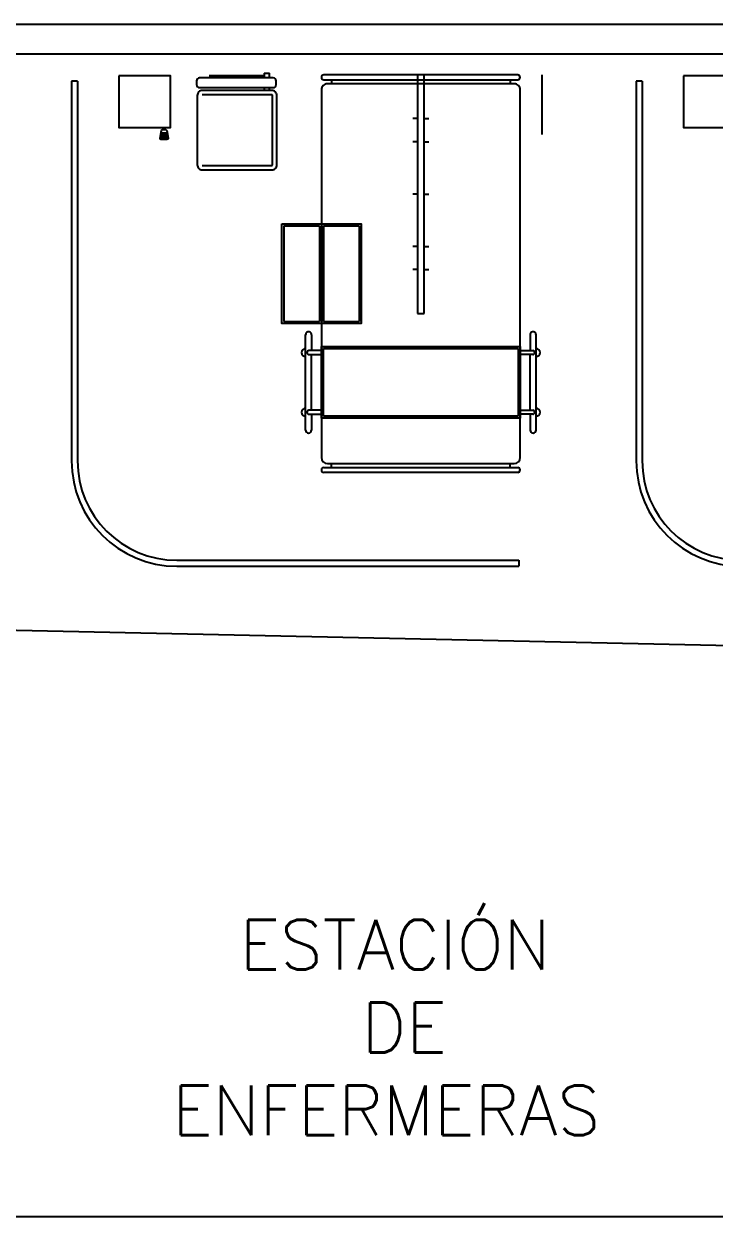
# Model space of a CAD drawing. Header units: metres. Extents: x -39 to 21688, y -24 to 9022.
# Drawn here: x 309.76 to 313.24, y 50.37 to 56.45 of the extents above; entities that cross this region are included whole.
import ezdxf

# ---------------------------------------------------------------- set-up
doc = ezdxf.new("R2010")
doc.units = ezdxf.units.M
doc.header["$MEASUREMENT"] = 0
for name, color, linetype in [('AN-TEXTO', 3, 'Continuous'), ('AR-MOBILIRIO', 1, 'Continuous'), ('AR-MUROS', 6, 'Continuous'), ('AR-VENTANAS', 2, 'Continuous')]:
    doc.layers.add(name, color=color, linetype=linetype)
doc.styles.add('REGULAR-2.5', font='romans.shx', dxfattribs={"height": 2.5})

# ---------------------------------------------------------------- blocks, each defined once
blk = doc.blocks.new('AR-CAMILLA 2')
at = {"layer": 'AR-MOBILIRIO'}
for p, q in [((-0.1098, 0.3187, 0), (-0.4098, 0.3187, 0)), ((1.3773, 0.2874, 0), (0.8973, 0.2874, 0)), ((0.8973, 0.2574, 0), (0.9773, 0.2574, 0)), ((0.9773, 0.2074, 0), (0.9773, 0.2704, 0)), ((0.9973, 0.2704, 0), (0.9973, 0.2074, 0)), ((1.2773, 0.2574, 0), (0.9973, 0.2574, 0)), ((1.2773, 0.2074, 0), (1.2773, 0.2704, 0)), ((1.2973, 0.2704, 0), (1.2973, 0.2074, 0)), ((1.2973, 0.2574, 0), (1.3773, 0.2574, 0)), ((-0.4098, 0.1949, 0), (-0.4098, -0.7801, 0)), ((-0.3848, -0.7801, 0), (-0.3848, 0.1949, 0)), ((1.5152, 0.2074, 0), (-0.3348, 0.2074, 0)), ((0.9573, -0.7926, 0), (0.9573, 0.2074, 0)), ((0.9573, 0.2074, 0), (1.3173, 0.2074, 0)), ((0.9673, -0.7826, 0), (0.9673, 0.1974, 0)), ((0.9673, 0.1974, 0), (1.3073, 0.1974, 0)), ((1.3073, 0.1974, 0), (1.3073, -0.7826, 0)), ((1.3173, 0.2074, 0), (1.3173, -0.7926, 0)), ((1.5652, -0.7801, 0), (1.5652, 0.1949, 0)), ((1.5902, 0.1949, 0), (1.5902, -0.7801, 0)), ((2.032, -1.5202, 0), (2.032, 0.1998, 0)), ((2.032, 0.1998, 0), (2.062, 0.1998, 0)), ((2.062, -1.5202, 0), (2.062, 0.1998, 0)), ((-0.3848, 0.1574, 0), (-0.3648, 0.1574, 0)), ((-0.3648, 0.1774, 0), (-0.3648, -0.7626, 0)), ((1.5452, -0.7626, 0), (1.5452, 0.1774, 0)), ((1.5652, 0.1574, 0), (1.5452, 0.1574, 0)), ((0.7902, -0.2751, 0), (-0.4098, -0.2751, 0)), ((-0.4098, -0.2751, 0), (-0.4098, -0.3101, 0)), ((-0.1895, -0.2751, 0), (-0.1895, -0.2519, 0)), ((-0.0726, -0.2751, 0), (-0.0726, -0.2519, 0)), ((0.1902, -0.2751, 0), (0.1902, -0.2519, 0)), ((0.453, -0.2751, 0), (0.453, -0.2519, 0)), ((0.57, -0.2751, 0), (0.57, -0.2519, 0)), ((0.7902, -0.3101, 0), (0.7902, -0.2751, 0)), ((-0.4098, -0.3101, 0), (0.7902, -0.3101, 0)), ((-0.1895, -0.3101, 0), (-0.1895, -0.3332, 0)), ((-0.0726, -0.3101, 0), (-0.0726, -0.3332, 0)), ((0.1902, -0.3101, 0), (0.1902, -0.3332, 0)), ((0.453, -0.3101, 0), (0.453, -0.3332, 0)), ((0.57, -0.3101, 0), (0.57, -0.3332, 0)), ((0.3502, -0.6026, 0), (0.8302, -0.6026, 0)), ((0.3502, -0.7826, 0), (0.3502, -0.6026, 0)), ((0.8302, -0.7826, 0), (0.8302, -0.6026, 0)), ((-0.3848, -0.7426, 0), (-0.3648, -0.7426, 0)), ((0.3502, -0.7826, 0), (0.8302, -0.7826, 0)), ((1.3073, -0.7826, 0), (0.9673, -0.7826, 0)), ((1.5652, -0.7426, 0), (1.5452, -0.7426, 0)), ((-0.3348, -0.7926, 0), (1.5152, -0.7926, 0)), ((0.3402, -0.7926, 0), (0.8402, -0.7926, 0)), ((0.3502, -0.8026, 0), (0.8302, -0.8026, 0)), ((0.3502, -0.9826, 0), (0.3502, -0.8026, 0)), ((0.8302, -0.9826, 0), (0.8302, -0.8026, 0)), ((0.8973, -0.8426, 0), (0.9773, -0.8426, 0)), ((1.3173, -0.7926, 0), (0.9573, -0.7926, 0)), ((0.9773, -0.7926, 0), (0.9773, -0.8556, 0)), ((0.9973, -0.8556, 0), (0.9973, -0.7926, 0)), ((1.2773, -0.8426, 0), (0.9973, -0.8426, 0)), ((1.2773, -0.7926, 0), (1.2773, -0.8556, 0)), ((1.2973, -0.8556, 0), (1.2973, -0.7926, 0)), ((1.2973, -0.8426, 0), (1.3773, -0.8426, 0)), ((1.3773, -0.8726, 0), (0.8973, -0.8726, 0)), ((0.3502, -0.9826, 0), (0.8302, -0.9826, 0)), ((-0.4191, -1.0806, 0), (-0.4191, -1.0545, 0)), ((-0.3942, -1.0545, 0), (-0.4191, -1.0545, 0)), ((-0.4191, -1.0806, 0), (-0.3942, -1.0806, 0)), ((-0.4066, -1.3578, 0), (-0.4066, -1.0806, 0)), ((-0.3313, -1.0545, 0), (-0.3455, -1.0545, 0)), ((-0.3455, -1.0806, 0), (-0.3313, -1.0806, 0)), ((-0.3092, -1.0424, 0), (-0.3092, -1.3924, 0)), ((0.0437, -1.0395, 0), (-0.3063, -1.0395, 0)), ((-0.1189, -1.5998, 0), (-0.1189, -1.5693, 0)), ((-0.1139, -1.6008, 0), (-0.1139, -1.5683, 0)), ((-0.1089, -1.6017, 0), (-0.1089, -1.5674, 0)), ((-0.1039, -1.6027, 0), (-0.1039, -1.5664, 0)), ((-0.0989, -1.6036, 0), (-0.0989, -1.5655, 0)), ((-0.0939, -1.6046, 0), (-0.0939, -1.5645, 0)), ((-0.0889, -1.6051, 0), (-0.0889, -1.564, 0)), ((-0.1344, -1.582, 0), (-0.1444, -1.582, 0)), ((-0.1444, -1.8124, 0), (-0.1444, -1.584, 0)), ((-0.1344, -1.587, 0), (-0.1444, -1.587, 0)), ((-0.378, -2.0202, 0), (1.532, -2.0202, 0)), ((-0.378, -2.0202, 0), (-0.378, -2.0502, 0)), ((-0.378, -2.0502, 0), (1.532, -2.0502, 0))]:
    blk.add_line(p, q, dxfattribs=at)
at = {"layer": 'AR-MOBILIRIO', "elevation": 0}
for points in [[(0.3402, -0.9926), (0.3402, -0.5926), (0.8402, -0.5926), (0.8402, -0.9926)], [(-0.4044, -1.8124), (-0.1444, -1.8124), (-0.1444, -1.5524), (-0.4044, -1.5524)]]:
    blk.add_lwpolyline(points, close=True, dxfattribs=at)
for points in [[(-0.3942, -1.0355), (-0.3942, -1.4057, 0.414214), (-0.3792, -1.4207), (-0.3605, -1.4207, 0.414214), (-0.3455, -1.4057), (-0.3455, -1.0355, 0.414214), (-0.3605, -1.0205), (-0.3792, -1.0205, 0.414214)], [(-0.3313, -1.0424), (-0.3313, -1.3924, 0.414214), (-0.3063, -1.4174), (0.0437, -1.4174, 0.414214), (0.0687, -1.3924), (0.0687, -1.0424, 0.414214), (0.0437, -1.0174), (-0.3063, -1.0174, 0.414214)], [(-0.1306, -1.5715), (-0.0913, -1.564, -0.487928), (-0.0851, -1.5689), (-0.0851, -1.6002, -0.487928), (-0.0913, -1.6051), (-0.1306, -1.5976, -0.344151), (-0.1344, -1.5927), (-0.1344, -1.5764, -0.344151)]]:
    blk.add_lwpolyline(points, format="xyb", close=True, dxfattribs=at)
blk.add_lwpolyline([(0.0466, -1.3924), (0.0466, -1.0424)], dxfattribs=at)
at = {"layer": 'AR-MOBILIRIO'}
for centre, radius, start, end in [((0.9873, 0.2874, 0), 0.02, 359.99999, 179.99999), ((1.2873, 0.2874, 0), 0.02, 359.99999, 179.99999), ((0.8973, 0.2724, 0), 0.015, 89.99999, 269.99999), ((0.9873, 0.2704, 0), 0.01, 359.99999, 179.99999), ((1.2873, 0.2704, 0), 0.01, 359.99999, 179.99999), ((1.3773, 0.2724, 0), 0.015, 269.99999, 89.99999), ((-0.3973, 0.1949, 0), 0.0125, 359.99999, 179.99999), ((-0.3348, 0.1774, 0), 0.03, 89.99999, 179.99999), ((1.5152, 0.1774, 0), 0.03, 359.99999, 89.99999), ((1.5777, 0.1949, 0), 0.0125, 359.99999, 179.99999), ((-0.3973, -0.7801, 0), 0.0125, 179.99999, 359.99999), ((-0.3348, -0.7626, 0), 0.03, 179.99999, 269.99999), ((1.5152, -0.7626, 0), 0.03, 269.99999, 359.99999), ((1.5777, -0.7801, 0), 0.0125, 179.99999, 359.99999), ((0.8973, -0.8576, 0), 0.015, 89.99999, 269.99999), ((1.3773, -0.8576, 0), 0.015, 269.99999, 89.99999), ((0.9873, -0.8726, 0), 0.02, 179.99999, 359.99999), ((0.9873, -0.8556, 0), 0.01, 179.99999, 359.99999), ((1.2873, -0.8726, 0), 0.02, 179.99999, 359.99999), ((1.2873, -0.8556, 0), 0.01, 179.99999, 359.99999), ((-0.3063, -1.0424, 0), 0.0029, 89.99999, 179.99999), ((0.0437, -1.0424, 0), 0.0029, 359.99999, 89.99999), ((1.532, -1.5202, 0), 0.5, 269.99999, 359.99999), ((1.532, -1.5202, 0), 0.53, 269.99999, 359.99999)]:
    blk.add_arc(centre, radius, start, end, dxfattribs=at)

msp = doc.modelspace()

# ---------------------------------------------------------------- linework, layer by layer
at = {"layer": 'AR-MUROS'}
msp.add_line((283.65483, 56.44698), (377.59443, 56.44698), dxfattribs=at)
for points in [[(303.65483, 56.29698), (333.8026, 56.29698)], [(317.72871, 50.44698), (303.65483, 50.44698), (303.65483, 56.29698)]]:
    msp.add_lwpolyline(points, dxfattribs=at)
at = {"layer": 'AR-VENTANAS'}
msp.add_lwpolyline([(307.41307, 28.55818), (297.83558, 30.5776), (298.42057, 33.35202), (294.79537, 34.39552), (295.60103, 30.19711), (286.66732, 31.94503), (295.12882, 35.74003), (287.26503, 41.27145), (292.14411, 41.77599), (288.43298, 44.90572), (289.86373, 48.43442), (290.08021, 49.60585), (289.15208, 52.86278), (296.65094, 53.46709), (301.51515, 53.74548), (302.47555, 46.85281), (308.11135, 48.09534), (308.07835, 49.12488), (308.07835, 53.4344), (328.49244, 52.99691)], dxfattribs=at)

# ---------------------------------------------------------------- block references
at = {"layer": 'AR-MUROS', "rotation": 270}
for p in [(312.04904, 55.78216, 0), (314.89045, 55.78216, 0)]:
    msp.add_blockref('AR-CAMILLA 2', p, dxfattribs=at)

# ---------------------------------------------------------------- texts
at = {"layer": 'AN-TEXTO', "insert": (309.89174, 51.94168), "char_height": 0.25, "attachment_point": 1, "style": 'REGULAR-2.5'}
msp.add_mtext_dynamic_manual_height_columns('\\pi0.95301;ESTACIÓN\\P\\pi1.5661;DE\\P\\pi0.61372;ENFERMERAS', width=3.5369651, gutter_width=1.25, heights=[0], dxfattribs=at)

doc.saveas('drawing.dxf')
